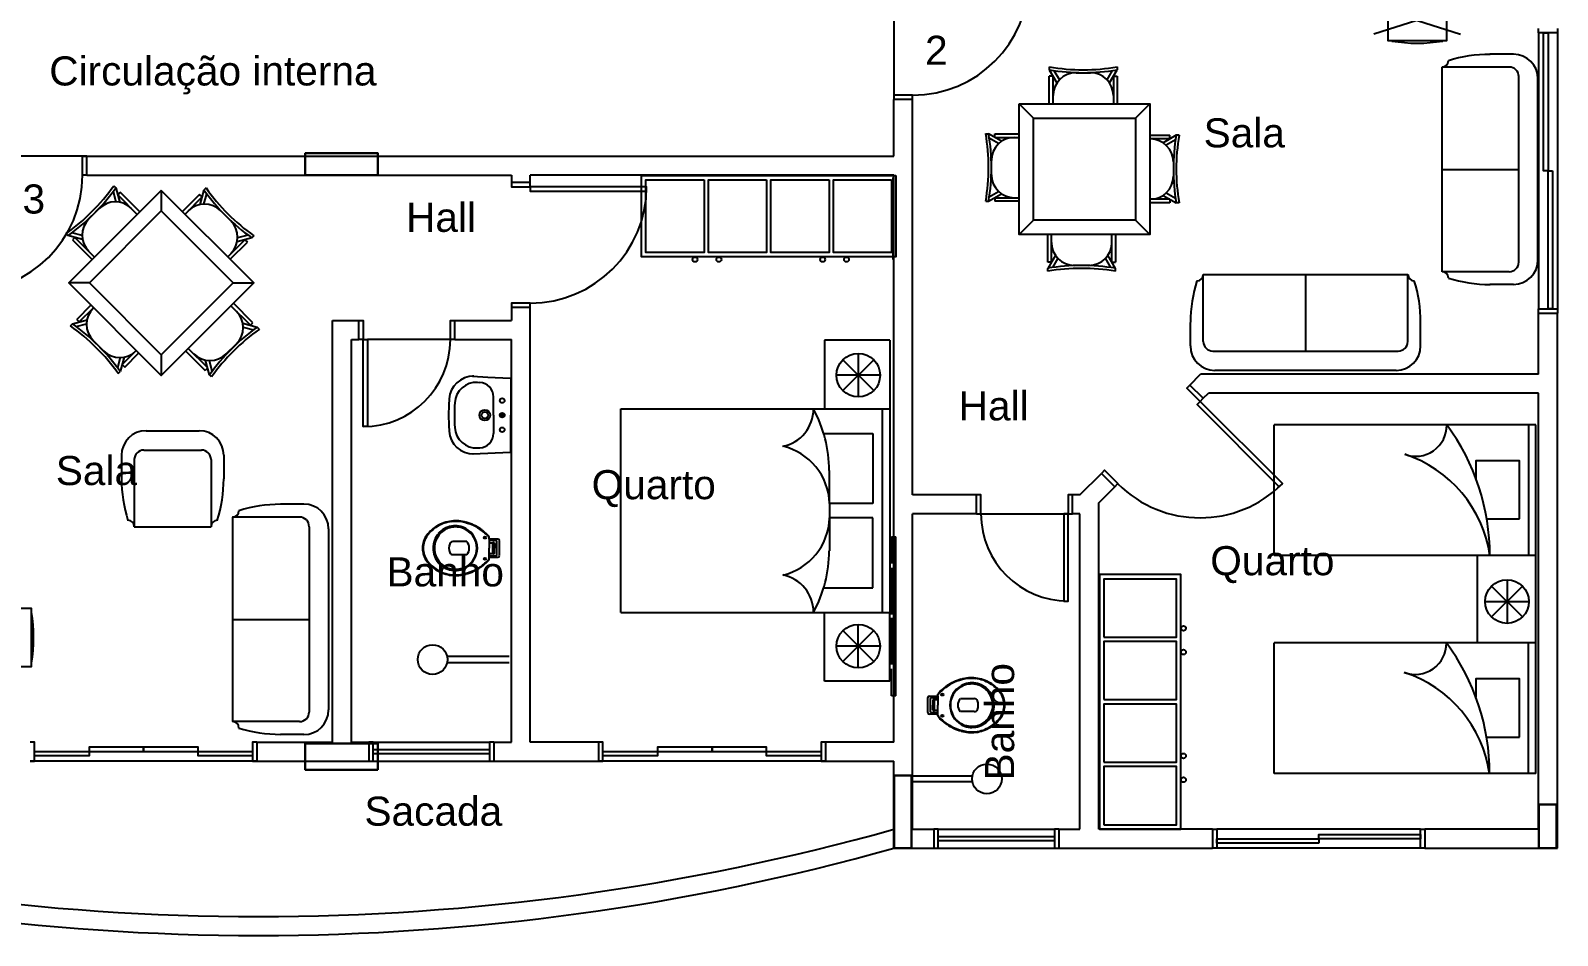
# Model space of a CAD drawing. Extents: x -120 to 1117, y 5 to 675.
# Drawn here: x -76.08 to -65.57, y 34.58 to 40.8 of the extents above; entities that cross this region are included whole.
import ezdxf
from ezdxf.enums import TextEntityAlignment as Align

# ---------------------------------------------------------------- set-up
doc = ezdxf.new("R2010")
doc.units = 0
doc.header["$MEASUREMENT"] = 0
doc.layers.add('FO-Pilares', color=2, linetype='CONTINUOUS', lineweight=30)
for name, color, linetype in [('janela-porta', 6, 'CONTINUOUS'), ('moveis', 253, 'CONTINUOUS'), ('muro', 6, 'CONTINUOUS'), ('parede', 2, 'CONTINUOUS'), ('piso', 4, 'CONTINUOUS'), ('texto', 7, 'CONTINUOUS')]:
    doc.layers.add(name, color=color, linetype=linetype)
doc.styles.add('ROMANS', font='arial.ttf', dxfattribs={"height": 1.5})
doc.styles.get("Standard").update_dxf_attribs({"font": 'arial.ttf'})

msp = doc.modelspace()

# ---------------------------------------------------------------- linework, layer by layer
at = {"layer": 'FO-Pilares'}
for points in [[(-73.688, 39.807), (-73.688, 39.882), (-73.688, 39.957), (-73.938, 39.957), (-74.188, 39.957), (-74.188, 39.882), (-74.188, 39.807), (-73.938, 39.807), (-73.688, 39.807)], [(-73.688, 35.716), (-73.688, 35.806), (-73.688, 35.896), (-73.938, 35.896), (-74.188, 35.896), (-74.188, 35.806), (-74.188, 35.716), (-73.938, 35.716), (-73.688, 35.716)], [(-70.138, 35.176), (-70.078, 35.176), (-70.018, 35.176), (-70.018, 35.426), (-70.018, 35.676), (-70.078, 35.676), (-70.138, 35.676), (-70.138, 35.426), (-70.138, 35.176)], [(-65.702, 35.176), (-65.642, 35.176), (-65.582, 35.176), (-65.582, 35.326), (-65.582, 35.476), (-65.642, 35.476), (-65.702, 35.476), (-65.702, 35.326), (-65.702, 35.176)]]:
    msp.add_lwpolyline(points, close=True, dxfattribs=at)
at = {"layer": 'janela-porta', "color": 6, "linetype": 'Continuous'}
for p, q in [((-65.705, 40.786), (-65.705, 38.886)), ((-65.575, 40.786), (-65.575, 38.886)), ((-73.72, 35.906), (-72.92, 35.906)), ((-73.72, 35.776), (-72.92, 35.776)), ((-69.835, 35.306), (-69.035, 35.306)), ((-66.517, 35.306), (-67.917, 35.306)), ((-69.835, 35.176), (-69.035, 35.176)), ((-66.517, 35.176), (-67.917, 35.176))]:
    msp.add_line(p, q, dxfattribs=at)
for points in [[(-65.575, 40.816), (-65.575, 40.786), (-65.705, 40.786), (-65.705, 40.816)], [(-70.01, 40.326), (-70.01, 40.356), (-70.14, 40.356), (-70.14, 40.326)], [(-75.69, 39.806), (-75.72, 39.806), (-75.72, 39.936), (-75.69, 39.936)], [(-72.77, 39.756), (-72.77, 39.726), (-72.64, 39.726), (-72.64, 39.756)], [(-72.64, 38.896), (-72.64, 38.926), (-72.77, 38.926), (-72.77, 38.896)], [(-65.705, 38.856), (-65.705, 38.886), (-65.575, 38.886), (-65.575, 38.856)], [(-73.82, 38.806), (-73.79, 38.806), (-73.79, 38.676), (-73.82, 38.676)], [(-73.16, 38.676), (-73.19, 38.676), (-73.19, 38.806), (-73.16, 38.806)], [(-68.103, 38.362), (-68.125, 38.341), (-68.033, 38.249), (-68.011, 38.271)], [(-68.62, 37.662), (-68.598, 37.684), (-68.69, 37.776), (-68.711, 37.754)], [(-69.57, 37.476), (-69.54, 37.476), (-69.54, 37.606), (-69.57, 37.606)], [(-68.91, 37.606), (-68.94, 37.606), (-68.94, 37.476), (-68.91, 37.476)], [(-76.08, 35.776), (-76.05, 35.776), (-76.05, 35.906), (-76.08, 35.906)], [(-74.52, 35.906), (-74.55, 35.906), (-74.55, 35.776), (-74.52, 35.776)], [(-73.75, 35.776), (-73.72, 35.776), (-73.72, 35.906), (-73.75, 35.906)], [(-72.89, 35.906), (-72.92, 35.906), (-72.92, 35.776), (-72.89, 35.776)], [(-72.17, 35.776), (-72.14, 35.776), (-72.14, 35.906), (-72.17, 35.906)], [(-70.61, 35.906), (-70.64, 35.906), (-70.64, 35.776), (-70.61, 35.776)], [(-69.865, 35.176), (-69.835, 35.176), (-69.835, 35.306), (-69.865, 35.306)], [(-69.005, 35.306), (-69.035, 35.306), (-69.035, 35.176), (-69.005, 35.176)], [(-67.947, 35.306), (-67.917, 35.306), (-67.917, 35.176), (-67.947, 35.176)], [(-66.487, 35.176), (-66.517, 35.176), (-66.517, 35.306), (-66.487, 35.306)]]:
    msp.add_lwpolyline(points, dxfattribs=at)
for points in [[(-65.64, 40.786), (-65.64, 39.836), (-65.67, 39.836), (-65.67, 40.786), (-65.64, 40.786)], [(-65.61, 39.836), (-65.61, 38.886), (-65.64, 38.886), (-65.64, 39.836), (-65.61, 39.836)], [(-72.64, 39.726), (-72.64, 39.696), (-71.84, 39.696), (-71.84, 39.726), (-72.64, 39.726)], [(-73.79, 38.676), (-73.76, 38.676), (-73.76, 38.076), (-73.79, 38.076), (-73.79, 38.676)], [(-68.033, 38.249), (-68.054, 38.228), (-67.488, 37.662), (-67.467, 37.684), (-68.033, 38.249)], [(-68.94, 37.476), (-68.97, 37.476), (-68.97, 36.876), (-68.94, 36.876), (-68.94, 37.476)], [(-76.05, 35.841), (-75.675, 35.841), (-75.675, 35.811), (-76.05, 35.811), (-76.05, 35.841)], [(-75.675, 35.841), (-75.3, 35.841), (-75.3, 35.871), (-75.675, 35.871), (-75.675, 35.841)], [(-75.3, 35.841), (-74.925, 35.841), (-74.925, 35.871), (-75.3, 35.871), (-75.3, 35.841)], [(-74.925, 35.841), (-74.55, 35.841), (-74.55, 35.811), (-74.925, 35.811), (-74.925, 35.841)], [(-73.72, 35.856), (-72.92, 35.856), (-72.92, 35.826), (-73.72, 35.826), (-73.72, 35.856)], [(-72.14, 35.841), (-71.765, 35.841), (-71.765, 35.811), (-72.14, 35.811), (-72.14, 35.841)], [(-71.765, 35.841), (-71.39, 35.841), (-71.39, 35.871), (-71.765, 35.871), (-71.765, 35.841)], [(-71.39, 35.841), (-71.015, 35.841), (-71.015, 35.871), (-71.39, 35.871), (-71.39, 35.841)], [(-71.015, 35.841), (-70.64, 35.841), (-70.64, 35.811), (-71.015, 35.811), (-71.015, 35.841)], [(-69.835, 35.256), (-69.035, 35.256), (-69.035, 35.226), (-69.835, 35.226), (-69.835, 35.256)], [(-67.217, 35.211), (-67.917, 35.211), (-67.917, 35.241), (-67.217, 35.241), (-67.217, 35.211)], [(-66.517, 35.241), (-67.217, 35.241), (-67.217, 35.271), (-66.517, 35.271), (-66.517, 35.241)]]:
    msp.add_lwpolyline(points, close=True, dxfattribs=at)
for centre, radius, start, end in [((-70.01, 41.156), 0.8, 270, 0), ((-76.52, 39.806), 0.8, 270, 0), ((-72.64, 39.726), 0.8, 270, 0), ((-73.79, 38.676), 0.6, 270, 0), ((-68.033, 38.249), 0.8, 225, 315), ((-68.94, 37.476), 0.6, 180, 270)]:
    msp.add_arc(centre, radius, start, end, dxfattribs=at)
at = {"layer": 'moveis'}
for p, q in [((-66.542, 40.87), (-66.837, 40.775)), ((-66.537, 40.87), (-66.241, 40.775)), ((-69.07, 40.551), (-69.07, 40.531)), ((-68.604, 40.551), (-68.604, 40.531)), ((-65.907, 40.55), (-66.369, 40.55)), ((-66.369, 39.142), (-66.369, 40.55)), ((-65.878, 40.638), (-66.039, 40.638)), ((-69.07, 40.531), (-69.018, 40.441)), ((-69.07, 40.297), (-69.07, 40.488)), ((-69.045, 40.488), (-69.07, 40.488)), ((-69.045, 40.488), (-69.045, 40.297)), ((-69.038, 40.526), (-69.001, 40.462)), ((-68.886, 40.511), (-68.787, 40.511)), ((-68.673, 40.462), (-68.636, 40.526)), ((-68.656, 40.441), (-68.604, 40.531)), ((-68.629, 40.488), (-68.629, 40.297)), ((-68.629, 40.488), (-68.604, 40.488)), ((-68.604, 40.488), (-68.604, 40.297)), ((-65.841, 39.208), (-65.841, 40.484)), ((-65.71, 39.223), (-65.71, 40.469)), ((-69.278, 40.297), (-69.178, 40.197)), ((-68.478, 40.197), (-68.378, 40.297)), ((-69.507, 40.091), (-69.488, 40.091)), ((-69.398, 40.039), (-69.488, 40.091)), ((-69.419, 40.023), (-69.483, 40.06)), ((-69.445, 40.091), (-69.278, 40.091)), ((-69.445, 40.066), (-69.445, 40.091)), ((-69.445, 40.066), (-69.278, 40.066)), ((-68.378, 40.08), (-68.24, 40.08)), ((-68.24, 40.056), (-68.378, 40.056)), ((-68.197, 40.08), (-68.287, 40.029)), ((-68.202, 40.049), (-68.266, 40.012)), ((-68.24, 40.056), (-68.24, 40.08)), ((-68.177, 40.08), (-68.197, 40.08)), ((-69.468, 39.809), (-69.468, 39.908)), ((-68.217, 39.897), (-68.217, 39.798)), ((-66.369, 39.846), (-65.841, 39.846)), ((-75.505, 39.733), (-75.491, 39.719)), ((-75.491, 39.719), (-75.464, 39.619)), ((-75.178, 39.701), (-75.178, 39.56)), ((-74.911, 39.604), (-74.884, 39.704)), ((-74.87, 39.718), (-74.884, 39.704)), ((-75.51, 39.693), (-75.49, 39.622)), ((-75.478, 39.671), (-75.461, 39.689)), ((-75.478, 39.671), (-75.343, 39.536)), ((-75.326, 39.554), (-75.461, 39.689)), ((-74.915, 39.674), (-75.033, 39.556)), ((-74.897, 39.656), (-75.015, 39.538)), ((-74.897, 39.656), (-74.915, 39.674)), ((-74.885, 39.607), (-74.866, 39.678)), ((-69.507, 39.626), (-69.488, 39.626)), ((-69.488, 39.626), (-69.398, 39.678)), ((-69.483, 39.658), (-69.419, 39.694)), ((-69.445, 39.651), (-69.278, 39.651)), ((-69.445, 39.651), (-69.445, 39.626)), ((-69.278, 39.626), (-69.445, 39.626)), ((-68.24, 39.64), (-68.378, 39.64)), ((-68.24, 39.615), (-68.378, 39.615)), ((-68.287, 39.667), (-68.197, 39.615)), ((-68.266, 39.684), (-68.202, 39.647)), ((-68.24, 39.64), (-68.24, 39.615)), ((-68.177, 39.615), (-68.197, 39.615)), ((-75.606, 39.576), (-75.676, 39.506)), ((-74.699, 39.491), (-74.769, 39.561)), ((-69.178, 39.497), (-69.278, 39.397)), ((-68.478, 39.497), (-68.378, 39.397)), ((-75.834, 39.404), (-75.82, 39.39)), ((-75.72, 39.363), (-75.82, 39.39)), ((-75.723, 39.39), (-75.794, 39.409)), ((-74.581, 39.394), (-74.653, 39.375)), ((-74.541, 39.389), (-74.556, 39.375)), ((-69.08, 39.208), (-69.08, 39.397)), ((-69.055, 39.208), (-69.055, 39.397)), ((-68.64, 39.208), (-68.64, 39.397)), ((-68.615, 39.397), (-68.615, 39.208)), ((-75.772, 39.377), (-75.789, 39.36)), ((-75.789, 39.36), (-75.654, 39.225)), ((-75.772, 39.377), (-75.637, 39.242)), ((-74.603, 39.362), (-74.721, 39.244)), ((-74.704, 39.227), (-74.586, 39.345)), ((-74.556, 39.375), (-74.656, 39.348)), ((-74.603, 39.362), (-74.586, 39.345)), ((-69.028, 39.255), (-69.08, 39.165)), ((-69.055, 39.208), (-69.08, 39.208)), ((-69.012, 39.234), (-69.049, 39.17)), ((-68.798, 39.185), (-68.897, 39.185)), ((-68.647, 39.17), (-68.683, 39.234)), ((-68.615, 39.165), (-68.667, 39.255)), ((-68.64, 39.208), (-68.615, 39.208)), ((-69.08, 39.145), (-69.08, 39.165)), ((-68.615, 39.145), (-68.615, 39.165)), ((-68.011, 38.662), (-68.011, 39.123)), ((-68.011, 39.123), (-66.604, 39.123)), ((-67.308, 39.123), (-67.308, 38.596)), ((-66.604, 38.662), (-66.604, 39.123)), ((-65.907, 39.142), (-66.369, 39.142)), ((-75.673, 39.065), (-75.815, 39.065)), ((-74.683, 39.065), (-74.542, 39.065)), ((-65.878, 39.054), (-66.039, 39.054)), ((-75.662, 38.912), (-75.759, 38.814)), ((-75.742, 38.797), (-75.644, 38.894)), ((-74.565, 38.774), (-74.699, 38.907)), ((-74.548, 38.791), (-74.682, 38.925)), ((-75.803, 38.77), (-75.789, 38.784)), ((-75.789, 38.784), (-75.689, 38.811)), ((-75.764, 38.765), (-75.692, 38.784)), ((-75.742, 38.797), (-75.759, 38.814)), ((-74.618, 38.788), (-74.518, 38.761)), ((-74.615, 38.761), (-74.543, 38.742)), ((-74.565, 38.774), (-74.548, 38.791)), ((-74.504, 38.747), (-74.518, 38.761)), ((-68.099, 38.632), (-68.099, 38.793)), ((-66.516, 38.632), (-66.516, 38.793)), ((-75.646, 38.668), (-75.576, 38.598)), ((-70.617, 38.672), (-70.617, 38.198)), ((-70.167, 38.672), (-70.617, 38.672)), ((-70.167, 38.672), (-70.167, 36.798)), ((-70.167, 38.672), (-70.167, 38.517)), ((-75.46, 38.552), (-75.479, 38.481)), ((-75.434, 38.555), (-75.461, 38.455)), ((-75.448, 38.503), (-75.35, 38.6)), ((-75.43, 38.485), (-75.333, 38.583)), ((-75.178, 38.57), (-75.178, 38.428)), ((-75.01, 38.596), (-74.877, 38.462)), ((-74.859, 38.48), (-74.993, 38.614)), ((-74.731, 38.576), (-74.661, 38.646)), ((-70.384, 38.58), (-70.384, 38.28)), ((-67.945, 38.596), (-66.67, 38.596)), ((-75.475, 38.441), (-75.461, 38.455)), ((-75.448, 38.503), (-75.43, 38.485)), ((-74.859, 38.48), (-74.877, 38.462)), ((-74.847, 38.432), (-74.873, 38.532)), ((-74.828, 38.458), (-74.847, 38.529)), ((-70.278, 38.324), (-70.49, 38.536)), ((-70.278, 38.536), (-70.49, 38.324)), ((-67.931, 38.464), (-66.685, 38.464)), ((-74.832, 38.418), (-74.847, 38.432)), ((-73.037, 38.423), (-72.933, 38.417)), ((-73.029, 38.423), (-73.037, 38.423)), ((-73.003, 38.381), (-72.988, 38.38)), ((-72.933, 38.417), (-72.778, 38.409)), ((-72.773, 38.404), (-72.773, 38.155)), ((-70.234, 38.43), (-70.534, 38.43)), ((-72.893, 38.155), (-72.893, 38.28)), ((-72.893, 38.155), (-72.893, 38.03)), ((-72.823, 38.155), (-72.843, 38.155)), ((-72.833, 38.165), (-72.833, 38.145)), ((-72.773, 37.906), (-72.773, 38.155)), ((-72.017, 36.798), (-72.017, 38.198)), ((-72.017, 38.198), (-70.167, 38.198)), ((-70.217, 36.798), (-70.217, 38.198)), ((-75.283, 38.047), (-74.917, 38.047)), ((-70.621, 38.029), (-70.283, 38.029)), ((-70.283, 38.029), (-70.283, 37.548)), ((-67.524, 37.189), (-67.524, 38.089)), ((-65.724, 38.089), (-67.524, 38.089)), ((-65.774, 38.089), (-65.774, 37.189)), ((-65.724, 35.689), (-65.724, 38.089)), ((-75.298, 37.915), (-74.902, 37.915)), ((-73.003, 37.93), (-72.988, 37.93)), ((-75.452, 37.879), (-75.452, 37.717)), ((-75.364, 37.849), (-75.364, 37.388)), ((-74.836, 37.849), (-74.836, 37.388)), ((-74.748, 37.879), (-74.748, 37.717)), ((-73.037, 37.888), (-72.933, 37.893)), ((-72.933, 37.893), (-72.778, 37.901)), ((-70.583, 37.548), (-70.583, 37.774)), ((-74.197, 37.542), (-74.358, 37.542)), ((-70.283, 37.548), (-70.583, 37.548)), ((-70.583, 37.548), (-70.583, 37.222)), ((-74.227, 37.454), (-74.688, 37.454)), ((-74.688, 37.454), (-74.688, 36.047)), ((-70.283, 37.448), (-70.583, 37.448)), ((-70.283, 36.967), (-70.283, 37.448)), ((-75.364, 37.388), (-74.836, 37.388)), ((-74.161, 37.388), (-74.161, 36.113)), ((-74.029, 37.374), (-74.029, 36.127)), ((-73.076, 37.285), (-73.172, 37.285)), ((-72.922, 37.309), (-72.922, 37.315)), ((-72.922, 37.303), (-72.922, 37.309)), ((-72.922, 37.303), (-72.922, 37.24)), ((-72.864, 37.303), (-72.922, 37.303)), ((-72.878, 37.293), (-72.922, 37.293)), ((-72.87, 37.24), (-72.87, 37.285)), ((-72.852, 37.24), (-72.852, 37.292)), ((-70.155, 37.319), (-70.125, 37.319)), ((-70.155, 37.319), (-70.155, 37.134)), ((-70.125, 36.225), (-70.125, 37.319)), ((-73.172, 37.196), (-73.076, 37.196)), ((-72.922, 37.178), (-72.922, 37.24)), ((-72.922, 37.188), (-72.878, 37.188)), ((-72.914, 37.276), (-72.903, 37.276)), ((-72.914, 37.204), (-72.903, 37.204)), ((-72.898, 37.24), (-72.898, 37.276)), ((-72.898, 37.205), (-72.898, 37.24)), ((-72.887, 37.272), (-72.887, 37.24)), ((-72.887, 37.209), (-72.887, 37.24)), ((-72.87, 37.195), (-72.87, 37.24)), ((-72.852, 37.189), (-72.852, 37.24)), ((-65.724, 37.189), (-67.524, 37.189)), ((-66.124, 36.589), (-66.124, 37.189)), ((-72.922, 37.178), (-72.864, 37.178)), ((-72.922, 37.171), (-72.922, 37.178)), ((-72.922, 37.166), (-72.922, 37.171)), ((-70.155, 37.104), (-70.155, 36.784)), ((-66.028, 36.767), (-65.816, 36.979)), ((-66.028, 36.979), (-65.816, 36.767)), ((-65.922, 37.023), (-65.922, 36.723)), ((-70.621, 36.967), (-70.283, 36.967)), ((-66.072, 36.873), (-65.772, 36.873)), ((-72.017, 36.798), (-70.167, 36.798)), ((-70.617, 36.325), (-70.617, 36.798)), ((-70.167, 36.325), (-70.167, 36.798)), ((-70.155, 36.76), (-70.155, 36.44)), ((-74.688, 36.75), (-74.161, 36.75)), ((-70.278, 36.46), (-70.49, 36.673)), ((-70.278, 36.673), (-70.49, 36.46)), ((-70.384, 36.416), (-70.384, 36.716)), ((-70.234, 36.566), (-70.534, 36.566)), ((-65.724, 36.589), (-67.524, 36.589)), ((-67.524, 35.689), (-67.524, 36.589)), ((-65.774, 35.689), (-65.774, 36.589)), ((-72.786, 36.494), (-73.211, 36.494)), ((-73.211, 36.454), (-72.786, 36.454)), ((-70.155, 36.225), (-70.155, 36.41)), ((-70.167, 36.325), (-70.617, 36.325)), ((-69.836, 36.23), (-69.836, 36.235)), ((-70.125, 36.225), (-70.155, 36.225)), ((-69.906, 36.16), (-69.906, 36.212)), ((-69.906, 36.109), (-69.906, 36.16)), ((-69.894, 36.223), (-69.836, 36.223)), ((-69.888, 36.16), (-69.888, 36.205)), ((-69.888, 36.115), (-69.888, 36.16)), ((-69.88, 36.213), (-69.836, 36.213)), ((-69.871, 36.192), (-69.871, 36.16)), ((-69.871, 36.129), (-69.871, 36.16)), ((-69.86, 36.16), (-69.86, 36.196)), ((-69.86, 36.125), (-69.86, 36.16)), ((-69.844, 36.196), (-69.855, 36.196)), ((-69.836, 36.223), (-69.836, 36.23)), ((-69.836, 36.223), (-69.836, 36.16)), ((-69.836, 36.098), (-69.836, 36.16)), ((-69.682, 36.205), (-69.586, 36.205)), ((-74.227, 36.047), (-74.688, 36.047)), ((-69.836, 36.098), (-69.894, 36.098)), ((-69.836, 36.108), (-69.88, 36.108)), ((-69.844, 36.124), (-69.855, 36.124)), ((-69.836, 36.091), (-69.836, 36.098)), ((-69.836, 36.086), (-69.836, 36.091)), ((-69.586, 36.116), (-69.682, 36.116)), ((-74.197, 35.959), (-74.358, 35.959)), ((-70.024, 35.673), (-69.599, 35.673)), ((-69.599, 35.633), (-70.024, 35.633)), ((-65.724, 35.689), (-67.524, 35.689))]:
    msp.add_line(p, q, dxfattribs=at)
for points in [[(-66.739, 41.029), (-66.339, 41.029), (-66.339, 40.729), (-66.739, 40.729), (-66.739, 41.029)], [(-69.278, 40.297), (-68.378, 40.297), (-68.378, 39.397), (-69.278, 39.397), (-69.278, 40.297)], [(-69.178, 40.197), (-68.478, 40.197), (-68.478, 39.497), (-69.178, 39.497), (-69.178, 40.197)], [(-75.178, 39.701), (-75.815, 39.065), (-75.178, 38.428), (-74.542, 39.065), (-75.178, 39.701)], [(-70.125, 39.804), (-70.125, 39.244), (-71.875, 39.244), (-71.875, 39.804), (-70.125, 39.804)], [(-71.445, 39.774), (-71.445, 39.274), (-71.845, 39.274), (-71.845, 39.774), (-71.445, 39.774)], [(-71.015, 39.774), (-71.015, 39.274), (-71.415, 39.274), (-71.415, 39.774), (-71.015, 39.774)], [(-70.585, 39.774), (-70.585, 39.274), (-70.985, 39.274), (-70.985, 39.774), (-70.585, 39.774)], [(-70.155, 39.774), (-70.155, 39.274), (-70.555, 39.274), (-70.555, 39.774), (-70.155, 39.774)], [(-75.178, 39.56), (-75.673, 39.065), (-75.178, 38.57), (-74.683, 39.065), (-75.178, 39.56)], [(-68.725, 35.308), (-68.165, 35.308), (-68.165, 37.058), (-68.725, 37.058), (-68.725, 35.308)], [(-68.695, 36.628), (-68.195, 36.628), (-68.195, 37.028), (-68.695, 37.028), (-68.695, 36.628)], [(-76.371, 36.825), (-76.371, 36.425), (-76.071, 36.425), (-76.071, 36.825), (-76.371, 36.825)], [(-68.695, 36.198), (-68.195, 36.198), (-68.195, 36.598), (-68.695, 36.598), (-68.695, 36.198)], [(-68.695, 35.768), (-68.195, 35.768), (-68.195, 36.168), (-68.695, 36.168), (-68.695, 35.768)], [(-68.695, 35.338), (-68.195, 35.338), (-68.195, 35.738), (-68.695, 35.738), (-68.695, 35.338)]]:
    msp.add_lwpolyline(points, close=True, dxfattribs=at)
for points in [[(-65.836, 37.441), (-65.836, 37.841), (-66.136, 37.841), (-66.136, 37.715)], [(-66.063, 37.441), (-65.836, 37.441)], [(-65.836, 35.941), (-65.836, 36.341), (-66.136, 36.341), (-66.136, 36.215)], [(-66.063, 35.941), (-65.836, 35.941)]]:
    msp.add_lwpolyline(points, dxfattribs=at)
for centre, radius in [((-71.507, 39.226), 0.017), ((-71.343, 39.226), 0.017), ((-70.629, 39.226), 0.017), ((-70.465, 39.226), 0.017), ((-70.384, 38.43), 0.15), ((-72.833, 38.255), 0.016), ((-72.953, 38.155), 0.0375), ((-72.953, 38.155), 0.0225), ((-72.833, 38.155), 0.016), ((-72.833, 38.055), 0.016), ((-72.952, 37.313), 0.0075), ((-72.952, 37.167), 0.0075), ((-65.922, 36.873), 0.15), ((-70.384, 36.566), 0.15), ((-68.147, 36.689), 0.017), ((-73.312, 36.474), 0.102), ((-68.147, 36.525), 0.017), ((-69.806, 36.233), 0.0075), ((-69.806, 36.087), 0.0075), ((-68.147, 35.811), 0.017), ((-69.499, 35.653), 0.102), ((-68.147, 35.647), 0.017)]:
    msp.add_circle(centre, radius, dxfattribs=at)
for centre, radius, start, end in [((-66.539, 41.762), 1.048, 260.3828, 279.6172), ((-68.837, 41.907), 1.376, 260.271, 279.729), ((-66.369, 40.594), 0.044, 270.0031, 0), ((-66.036, 39.667), 0.97, 90.1722, 107.3184), ((-65.907, 40.484), 0.066, 0, 90), ((-65.878, 40.469), 0.169, 0, 90), ((-68.837, 41.887), 1.376, 260.271, 279.729), ((-68.886, 40.353), 0.158, 90, 180), ((-68.787, 40.353), 0.158, 0, 90), ((-70.864, 39.859), 1.376, 350.271, 9.729), ((-70.844, 39.859), 1.376, 350.271, 9.729), ((-69.31, 39.908), 0.158, 90, 180), ((-68.375, 39.897), 0.158, 0, 90), ((-66.841, 39.848), 1.376, 170.271, 189.729), ((-66.821, 39.848), 1.376, 170.271, 189.729), ((-69.31, 39.809), 0.158, 180, 270), ((-76.628, 40.528), 1.376, 305.271, 324.729), ((-76.614, 40.514), 1.376, 305.271, 324.729), ((-73.761, 40.499), 1.376, 215.271, 234.729), ((-73.747, 40.513), 1.376, 215.271, 234.729), ((-68.375, 39.798), 0.158, 270, 0), ((-75.494, 39.464), 0.158, 45, 135), ((-74.881, 39.449), 0.158, 45, 135), ((-75.564, 39.394), 0.158, 135, 225), ((-74.811, 39.379), 0.158, 315, 45), ((-68.897, 39.343), 0.158, 180, 270), ((-68.798, 39.343), 0.158, 270, 0), ((-68.848, 37.809), 1.376, 80.271, 99.729), ((-65.907, 39.208), 0.066, 270, 0), ((-65.878, 39.223), 0.169, 270, 0), ((-68.848, 37.789), 1.376, 80.271, 99.729), ((-67.129, 38.791), 0.97, 162.6817, 179.8277), ((-68.055, 39.123), 0.044, 270, 359.997), ((-66.56, 39.123), 0.044, 180.0031, 270), ((-67.486, 38.791), 0.97, 0.1722, 17.3184), ((-66.369, 39.098), 0.044, 0, 89.997), ((-66.036, 40.024), 0.97, 252.6816, 269.8277), ((-75.534, 38.78), 0.158, 135, 225), ((-74.773, 38.757), 0.158, 315, 45), ((-76.598, 37.646), 1.376, 35.271, 54.729), ((-76.584, 37.66), 1.376, 35.271, 54.729), ((-73.723, 37.637), 1.376, 125.271, 144.729), ((-73.709, 37.623), 1.376, 125.271, 144.729), ((-67.945, 38.662), 0.066, 180, 270), ((-66.67, 38.662), 0.066, 270, 0), ((-75.464, 38.71), 0.158, 225, 315), ((-74.843, 38.688), 0.158, 225, 315), ((-67.931, 38.632), 0.169, 180, 270), ((-66.685, 38.632), 0.169, 270, 0), ((-73.029, 38.253), 0.17, 90, 175.3019), ((-73.01, 38.231), 0.15, 87.0582, 176.2836), ((-72.993, 38.28), 0.1, 0, 87.0582), ((-72.778, 38.404), 0.005, 0, 87.0582), ((-71.842, 38.155), 1.36, 175.3019, 180), ((-71.842, 38.155), 1.32, 176.2836, 180), ((-71.842, 38.155), 1.36, 180, 184.6981), ((-71.842, 38.155), 1.32, 180, 183.7164), ((-70.954, 38.198), 0.262, 281.064, 0.0505), ((-71.461, 37.774), 0.877, 0, 28.8881), ((-75.283, 37.879), 0.169, 90, 180), ((-74.917, 37.879), 0.169, 0, 90), ((-73.029, 38.058), 0.17, 184.6981, 270), ((-73.01, 38.079), 0.15, 183.7164, 272.9418), ((-72.993, 38.03), 0.1, 272.9418, 0), ((-66.55, 38.086), 0.214, 249.426, 0.6303), ((-67.55, 37.19), 1.51, 359.9431, 36.5021), ((-75.298, 37.849), 0.066, 90, 180), ((-74.902, 37.849), 0.066, 0, 90), ((-71.001, 37.533), 0.42, 2.0643, 76.5578), ((-72.778, 37.906), 0.005, 272.9418, 0), ((-66.895, 37.064), 0.865, 8.2998, 71.8307), ((-74.482, 37.72), 0.97, 180.1723, 197.3183), ((-75.719, 37.72), 0.97, 342.6816, 359.8278), ((-74.688, 37.498), 0.044, 270.003, 0), ((-74.356, 36.572), 0.97, 90.1723, 107.3184), ((-74.197, 37.374), 0.169, 0, 90), ((-75.408, 37.388), 0.044, 0.003, 90), ((-74.792, 37.388), 0.044, 90, 179.9969), ((-74.227, 37.388), 0.066, 0, 90), ((-73.141, 37.165), 0.268, 121.6809, 141.8397), ((-73.154, 37.18), 0.248, 96.483, 121.0731), ((-73.154, 37.18), 0.244, 96.4778, 121.0674), ((-73.155, 37.237), 0.157, 100.028, 138.7776), ((-73.152, 37.185), 0.243, 73.2378, 97.0453), ((-73.155, 37.248), 0.146, 59.7019, 100.4456), ((-73.152, 37.185), 0.239, 84.2407, 97.0506), ((-73.17, 37.095), 0.331, 55.8497, 82.7065), ((-73.17, 37.095), 0.335, 55.8476, 74.7475), ((-71.001, 37.463), 0.42, 283.4422, 357.9357), ((-73.233, 37.24), 0.149, 143.0019, 180.1282), ((-73.233, 37.24), 0.144, 143.02, 180.1282), ((-73.141, 37.165), 0.264, 121.6861, 141.8298), ((-73.156, 37.24), 0.153, 139.3363, 180.0547), ((-73.157, 37.242), 0.142, 136.2284, 180.6636), ((-73.155, 37.242), 0.144, 100.8079, 136.9265), ((-73.172, 37.261), 0.0241, 89.1095, 156.4896), ((-73.154, 37.241), 0.145, 60.1948, 101.0664), ((-73.158, 37.24), 0.154, 0.2488, 60.3441), ((-73.154, 37.24), 0.146, 359.8878, 60.0886), ((-73.128, 37.24), 0.0683, 319.3118, 40.6882), ((-73.163, 37.108), 0.316, 40.7546, 55.5359), ((-73.163, 37.108), 0.32, 41.9479, 55.5381), ((-72.932, 37.315), 0.0102, 358.3086, 45.2439), ((-72.931, 37.308), 0.00945, 6.988, 38.6516), ((-72.878, 37.285), 0.00728, 358.275, 91.725), ((-72.864, 37.291), 0.0118, 3.6802, 91.299), ((-73.233, 37.24), 0.149, 179.8718, 216.9981), ((-73.233, 37.24), 0.144, 179.8718, 216.98), ((-73.156, 37.24), 0.153, 179.9453, 220.6637), ((-73.157, 37.239), 0.142, 179.3364, 223.7716), ((-73.115, 37.24), 0.0846, 159.2223, 200.7777), ((-73.172, 37.22), 0.0241, 203.5104, 270.8905), ((-73.154, 37.24), 0.146, 299.9114, 0.1122), ((-73.158, 37.241), 0.154, 299.6559, 359.7512), ((-72.914, 37.285), 0.00832, 184.718, 267.9851), ((-72.914, 37.196), 0.00832, 92.0149, 175.282), ((-72.904, 37.288), 0.0119, 274.0521, 294.0204), ((-72.904, 37.192), 0.0119, 65.9796, 85.9479), ((-72.894, 37.265), 0.0131, 70.6125, 109.6581), ((-72.894, 37.215), 0.0131, 250.3418, 289.3875), ((-72.892, 37.272), 0.00592, 43.936, 67.4017), ((-72.892, 37.209), 0.00592, 292.5984, 316.064), ((-72.893, 37.272), 0.00666, 357.9572, 36.1023), ((-72.893, 37.208), 0.00666, 323.8977, 2.0428), ((-72.878, 37.195), 0.00728, 268.275, 1.725), ((-72.864, 37.189), 0.0118, 268.701, 356.3199), ((-71.461, 37.222), 0.877, 331.1119, 0), ((-73.141, 37.316), 0.268, 218.1603, 238.3191), ((-73.141, 37.316), 0.264, 218.1702, 238.3139), ((-73.154, 37.3), 0.248, 238.9269, 263.517), ((-73.154, 37.3), 0.244, 238.9326, 263.5222), ((-73.155, 37.243), 0.157, 221.2224, 259.972), ((-73.155, 37.238), 0.144, 223.0735, 259.1921), ((-73.154, 37.24), 0.145, 258.9336, 299.8052), ((-73.155, 37.233), 0.146, 259.5544, 300.2981), ((-73.17, 37.386), 0.331, 277.2935, 304.1503), ((-73.17, 37.386), 0.335, 285.2525, 304.1524), ((-73.163, 37.372), 0.316, 304.4641, 319.2454), ((-73.163, 37.372), 0.32, 304.4619, 318.0521), ((-72.932, 37.165), 0.0102, 314.7561, 1.6914), ((-72.931, 37.172), 0.00945, 321.3484, 353.012), ((-73.152, 37.295), 0.243, 262.9547, 286.7622), ((-73.152, 37.295), 0.239, 262.9494, 275.7593), ((-70.954, 36.799), 0.262, 359.9495, 78.936), ((-77.104, 36.625), 1.048, 350.3828, 9.6172), ((-66.553, 36.586), 0.214, 249.426, 0.6303), ((-67.552, 35.69), 1.51, 359.9431, 36.5021), ((-69.588, 36.015), 0.331, 97.2935, 124.1503), ((-69.606, 36.105), 0.243, 82.9547, 106.7622), ((-69.606, 36.105), 0.239, 82.9494, 95.7593), ((-69.604, 36.1), 0.244, 58.9326, 83.5222), ((-69.604, 36.1), 0.248, 58.9269, 83.517), ((-66.898, 35.564), 0.865, 8.2998, 71.8307), ((-69.826, 36.235), 0.0102, 134.7561, 181.6914), ((-69.827, 36.228), 0.00945, 141.3484, 173.012), ((-69.595, 36.028), 0.316, 124.4641, 139.2454), ((-69.595, 36.028), 0.32, 124.4619, 138.0521), ((-69.588, 36.015), 0.335, 105.2525, 124.1524), ((-69.6, 36.16), 0.154, 119.6559, 179.7512), ((-69.604, 36.161), 0.146, 119.9114, 180.1122), ((-69.603, 36.168), 0.146, 79.5544, 120.2981), ((-69.604, 36.161), 0.145, 78.9336, 119.8052), ((-69.604, 36.157), 0.157, 41.2224, 79.972), ((-69.603, 36.162), 0.144, 43.0735, 79.1921), ((-69.601, 36.162), 0.142, 359.3364, 43.7716), ((-69.602, 36.16), 0.153, 359.9453, 40.6637), ((-69.617, 36.085), 0.264, 38.1702, 58.3139), ((-69.617, 36.085), 0.268, 38.1603, 58.3191), ((-69.525, 36.161), 0.144, 359.8718, 36.98), ((-69.525, 36.161), 0.149, 359.8718, 36.9981), ((-69.895, 36.211), 0.0118, 88.701, 176.3198), ((-69.881, 36.206), 0.00728, 88.275, 181.725), ((-69.865, 36.192), 0.00666, 143.8977, 182.0428), ((-69.865, 36.129), 0.00666, 177.9572, 216.1023), ((-69.866, 36.192), 0.00592, 112.5983, 136.064), ((-69.864, 36.185), 0.0131, 70.3419, 109.3875), ((-69.854, 36.208), 0.0119, 245.9796, 265.9479), ((-69.845, 36.205), 0.00832, 272.0149, 355.282), ((-69.6, 36.161), 0.154, 180.2488, 240.3441), ((-69.604, 36.16), 0.146, 179.8878, 240.0886), ((-69.631, 36.16), 0.0683, 139.3118, 220.6882), ((-69.586, 36.181), 0.0241, 23.5104, 90.8905), ((-69.586, 36.14), 0.0241, 269.1095, 336.4896), ((-69.643, 36.16), 0.0846, 339.2223, 20.7777), ((-69.601, 36.159), 0.142, 316.2284, 0.6636), ((-69.602, 36.16), 0.153, 319.3363, 0.0547), ((-69.525, 36.16), 0.144, 323.02, 0.1282), ((-69.525, 36.16), 0.149, 323.0019, 0.1282), ((-74.688, 36.003), 0.044, 0, 89.997), ((-74.227, 36.113), 0.066, 270, 0), ((-74.197, 36.127), 0.169, 270, 0), ((-69.895, 36.11), 0.0118, 183.6802, 271.299), ((-69.881, 36.115), 0.00728, 178.275, 271.725), ((-69.866, 36.129), 0.00592, 223.936, 247.4016), ((-69.864, 36.136), 0.0131, 250.6125, 289.6582), ((-69.854, 36.112), 0.0119, 94.0521, 114.0204), ((-69.845, 36.116), 0.00832, 4.718, 87.9851), ((-69.827, 36.092), 0.00945, 186.988, 218.6516), ((-69.826, 36.086), 0.0102, 178.3086, 225.2439), ((-69.595, 36.292), 0.316, 220.7546, 235.5359), ((-69.595, 36.292), 0.32, 221.9479, 235.5381), ((-69.588, 36.306), 0.335, 235.8476, 254.7475), ((-69.588, 36.306), 0.331, 235.8497, 262.7065), ((-69.604, 36.16), 0.145, 240.1948, 281.0664), ((-69.603, 36.153), 0.146, 239.7019, 280.4456), ((-69.603, 36.158), 0.144, 280.8079, 316.9265), ((-69.604, 36.163), 0.157, 280.028, 318.7776), ((-69.617, 36.236), 0.264, 301.6861, 321.8298), ((-69.617, 36.236), 0.268, 301.6809, 321.8397), ((-74.356, 36.929), 0.97, 252.6817, 269.8278), ((-69.606, 36.215), 0.243, 253.2378, 277.0453), ((-69.606, 36.215), 0.239, 264.2407, 277.0506), ((-69.604, 36.22), 0.244, 276.4778, 301.0674), ((-69.604, 36.22), 0.248, 276.483, 301.0731)]:
    msp.add_arc(centre, radius, start, end, dxfattribs=at)
at = {"layer": 'muro'}
for centre, start, end in [((-74.51, 50.92), 254.3642, 285.6358), ((-74.51, 50.79), 254.3644, 285.6356)]:
    msp.add_arc(centre, 16.214, start, end, dxfattribs=at)
at = {"layer": 'parede'}
for p, q in [((-70.14, 39.936), (-70.14, 40.326)), ((-70.01, 40.326), (-70.14, 40.326)), ((-70.01, 37.606), (-70.01, 40.326)), ((-75.69, 39.936), (-70.14, 39.936)), ((-75.69, 39.806), (-75.69, 39.936)), ((-75.69, 39.806), (-72.77, 39.806)), ((-72.77, 39.806), (-72.77, 39.756)), ((-70.14, 39.806), (-72.64, 39.806)), ((-72.64, 39.756), (-72.64, 39.806)), ((-70.14, 35.906), (-70.14, 39.806)), ((-70.14, 35.906), (-70.14, 39.806)), ((-72.64, 39.756), (-72.77, 39.756)), ((-70.146, 39.79), (-70.146, 39.226)), ((-72.77, 38.896), (-72.77, 38.806)), ((-72.64, 38.896), (-72.77, 38.896)), ((-72.64, 35.906), (-72.64, 38.896)), ((-74, 35.906), (-74, 38.806)), ((-74, 38.806), (-73.82, 38.806)), ((-73.82, 38.676), (-73.82, 38.806)), ((-73.16, 38.806), (-72.77, 38.806)), ((-73.16, 38.676), (-73.16, 38.806)), ((-65.705, 38.436), (-65.705, 38.856)), ((-65.705, 38.856), (-65.575, 38.856)), ((-65.575, 35.176), (-65.575, 38.856)), ((-73.87, 35.906), (-73.87, 38.676)), ((-73.87, 38.676), (-73.82, 38.676)), ((-73.16, 38.676), (-72.77, 38.676)), ((-72.77, 35.906), (-72.77, 38.676)), ((-68.103, 38.362), (-68.03, 38.436)), ((-68.011, 38.271), (-68.103, 38.362)), ((-65.705, 38.436), (-68.03, 38.436)), ((-68.011, 38.271), (-67.976, 38.306)), ((-65.705, 38.306), (-67.976, 38.306)), ((-65.705, 35.306), (-65.705, 38.306)), ((-68.86, 37.606), (-68.711, 37.754)), ((-68.62, 37.662), (-68.711, 37.754)), ((-69.57, 37.606), (-70.01, 37.606)), ((-69.57, 37.476), (-69.57, 37.606)), ((-68.86, 37.606), (-68.91, 37.606)), ((-68.91, 37.476), (-68.91, 37.606)), ((-68.73, 37.552), (-68.62, 37.662)), ((-68.73, 35.306), (-68.73, 37.552)), ((-70.01, 35.306), (-70.01, 37.476)), ((-69.57, 37.476), (-70.01, 37.476)), ((-68.86, 37.476), (-68.91, 37.476)), ((-68.86, 35.306), (-68.86, 37.476)), ((-70.01, 35.306), (-70.01, 37.176)), ((-74.52, 35.906), (-74, 35.906)), ((-74.52, 35.906), (-74.52, 35.776)), ((-73.87, 35.906), (-73.75, 35.906)), ((-73.75, 35.906), (-73.75, 35.776)), ((-72.89, 35.906), (-72.77, 35.906)), ((-72.89, 35.906), (-72.89, 35.776)), ((-72.17, 35.906), (-72.64, 35.906)), ((-72.17, 35.906), (-72.17, 35.776)), ((-70.14, 35.906), (-70.61, 35.906)), ((-70.61, 35.906), (-70.61, 35.776)), ((-74.52, 35.776), (-73.75, 35.776)), ((-72.89, 35.776), (-72.17, 35.776)), ((-70.61, 35.776), (-70.14, 35.776)), ((-70.14, 35.176), (-70.14, 35.776)), ((-70.14, 35.176), (-70.14, 35.776)), ((-70.01, 35.306), (-69.865, 35.306)), ((-69.865, 35.306), (-69.865, 35.176)), ((-69.005, 35.306), (-68.86, 35.306)), ((-69.005, 35.306), (-69.005, 35.176)), ((-67.947, 35.306), (-68.73, 35.306)), ((-67.947, 35.306), (-67.947, 35.176)), ((-65.705, 35.306), (-66.487, 35.306)), ((-66.487, 35.306), (-66.487, 35.176)), ((-70.14, 35.176), (-69.865, 35.176)), ((-69.005, 35.176), (-67.947, 35.176)), ((-66.487, 35.176), (-65.575, 35.176))]:
    msp.add_line(p, q, dxfattribs=at)
at = {"layer": 'piso'}
for p, q in [((-70.14, 41.186), (-70.14, 40.326)), ((-75.69, 39.936), (-76.55, 39.936)), ((-73.16, 38.676), (-73.76, 38.676)), ((-69.57, 37.476), (-68.91, 37.476)), ((-74.52, 35.776), (-76.08, 35.776)), ((-70.61, 35.776), (-72.17, 35.776))]:
    msp.add_line(p, q, dxfattribs=at)

# ---------------------------------------------------------------- texts
at = {"layer": 'texto', "style": 'ROMANS'}
for s, p in [('2', (-69.847, 40.665)), ('3', (-76.055, 39.642))]:
    msp.add_text(s, height=0.2, dxfattribs=at).set_placement(p, align=Align.MIDDLE_CENTER)
at = {"layer": 'texto'}
for s, p in [('Circulação interna', (-74.823, 40.363)), ('Sala', (-67.729, 39.937)), ('Hall', (-73.254, 39.356)), ('Hall', (-69.453, 38.059)), ('Sala', (-75.624, 37.614)), ('Quarto', (-71.791, 37.517)), ('Banho', (-73.225, 36.917)), ('Quarto', (-67.536, 36.994)), ('Sacada', (-73.307, 35.271))]:
    msp.add_text(s, height=0.2, dxfattribs=at).set_placement(p, align=Align.BOTTOM_CENTER)
msp.add_text('Banho', height=0.2, rotation=90, dxfattribs=at).set_placement((-69.252, 36.046), align=Align.BOTTOM_CENTER)

doc.saveas('drawing.dxf')
